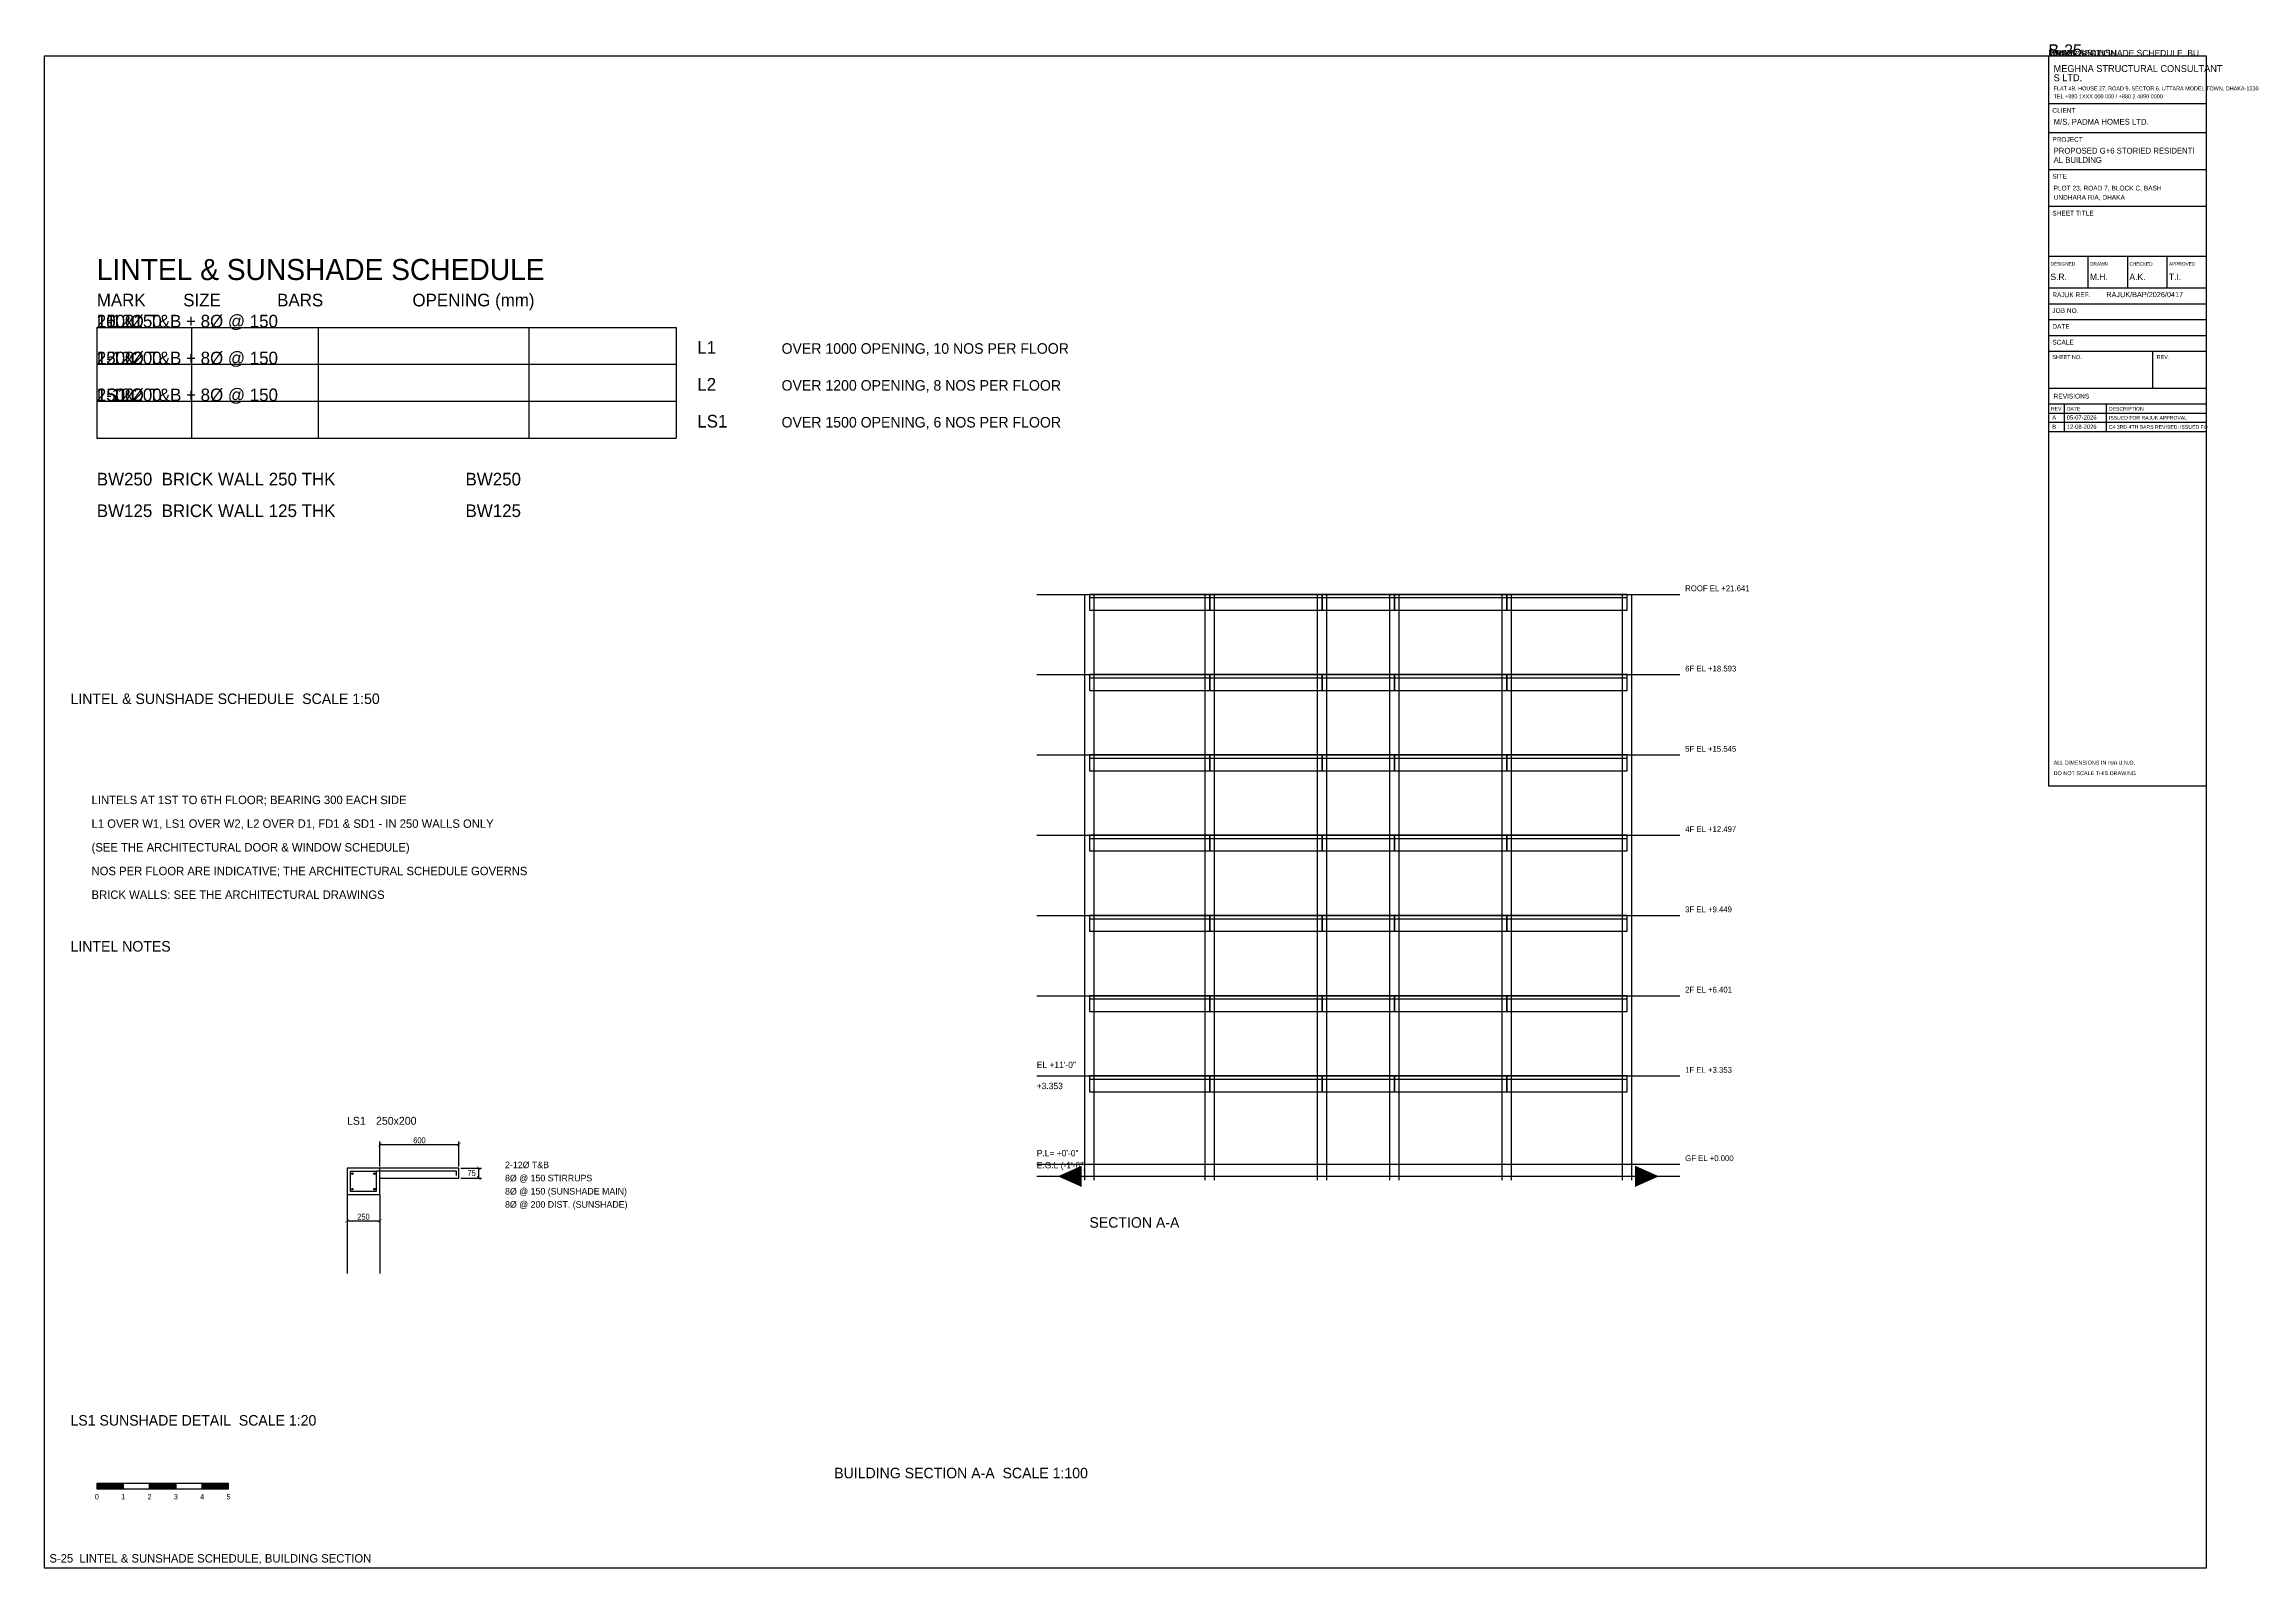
# Model space of a CAD drawing. Extents: x 1000 to 743527, y -207200 to 58857.
# Drawn here: x 95100 to 178927, y -207200 to -149343 of the extents above; entities that cross this region are included whole.
import ezdxf
from ezdxf.enums import TextEntityAlignment as Align

# ---------------------------------------------------------------- set-up
doc = ezdxf.new("R2010")
doc.units = 0
doc.linetypes.add('DASHED', pattern=[1.524, 1.27, -0.254])
for name, color, linetype in [('Arrow', 7, 'Continuous'), ('Beam Line', 4, 'Continuous'), ('Column', 1, 'Continuous'), ('Dimension', 6, 'Continuous'), ('Foundation', 3, 'Continuous'), ('Grid', 8, 'Continuous'), ('Rod-1', 6, 'Continuous'), ('Rod-2', 2, 'Continuous'), ('Rod-Stirrup', 3, 'Continuous'), ('Sheet', 7, 'Continuous'), ('Slab', 5, 'Continuous'), ('Text-1', 7, 'Continuous'), ('Text-2', 7, 'Continuous'), ('TITLE', 7, 'Continuous'), ('Wall', 1, 'Continuous')]:
    doc.layers.add(name, color=color, linetype=linetype)
doc.styles.add('OpenSansCondensed-Light', font='OpenSansCondensed-Light.ttf')
doc.dimstyles.new('EZDXF', dxfattribs={"dimtxt": 0.25, "dimasz": 0.175, "dimexe": 0.375, "dimexo": 0.125, "dimgap": 0.1, "dimtad": 1, "dimlfac": 100, "dimzin": 12, "dimdsep": 46, "dimtxsty": 'OpenSansCondensed-Light', "dimblk": 'ARCHTICK', "dimcen": 2.5, "dimazin": 3, "dimtfac": 0.5, "dimtmove": 2, "dimatfit": 3})

# ---------------------------------------------------------------- blocks, each defined once
blk = doc.blocks.new('TITLE_BLOCK')
at = {"layer": 'TITLE'}
for p, q in [((0, -18), (60, -18)), ((0, -29), (60, -29)), ((0, -43), (60, -43)), ((0, -57), (60, -57)), ((0, -76), (60, -76)), ((0, -76), (0, -88)), ((15, -76), (15, -88)), ((30, -76), (30, -88)), ((45, -76), (45, -88)), ((0, -88), (60, -88)), ((0, -94), (60, -94)), ((0, -100), (60, -100)), ((0, -106), (60, -106)), ((0, -112), (60, -112)), ((39.6, -112), (39.6, -126)), ((0, -126), (60, -126)), ((0, -132), (60, -132)), ((0, -132), (60, -132)), ((6, -132), (6, -142.5)), ((22, -132), (22, -142.5)), ((0, -135.5), (60, -135.5)), ((0, -139), (60, -139)), ((0, -142.5), (60, -142.5))]:
    blk.add_line(p, q, dxfattribs=at)
blk.add_lwpolyline([(0, -277), (60, -277), (60, 0), (0, 0)], close=True, dxfattribs=at)
at = {"layer": 'Text-1'}
for tag, height in [('JOBNO', 2), ('SCALE', 2), ('SHEETTITLE', 2.4), ('SHEETTITLE2', 2.4), ('DATE', 2), ('SHEETNO', 4.5), ('REV', 4.5)]:
    blk.add_attdef(tag, (0, 0), '', height=height, dxfattribs=at)
at = {"layer": 'TITLE'}
for s, height, p in [('S LTD.', 2.6, (2, -9.5)), ('MEGHNA STRUCTURAL CONSULTANT', 2.6, (2, -6)), ('TEL +880 1XXX 000 000 / +880 2 4890 0000', 1.5, (2, -16)), ('FLAT 4B, HOUSE 27, ROAD 9, SECTOR 6, UTTARA MODEL TOWN, DHAKA-1230', 1.5, (2, -13)), ('CLIENT', 1.8, (1.5, -21.5)), ('M/S. PADMA HOMES LTD.', 2.2, (2, -26)), ('PROJECT', 1.8, (1.5, -32.5)), ('AL BUILDING', 2.2, (2, -40.5)), ('PROPOSED G+6 STORIED RESIDENTI', 2.2, (2, -37)), ('SITE', 1.8, (1.5, -46.5)), ('PLOT 23, ROAD 7, BLOCK C, BASH', 1.8, (2, -51)), ('SHEET TITLE', 1.8, (1.5, -60.5)), ('UNDHARA R/A, DHAKA', 1.8, (2, -54.5)), ('DESIGNED', 1.3, (0.8, -79.5)), ('S.R.', 2.4, (0.8, -85)), ('DRAWN', 1.3, (15.8, -79.5)), ('M.H.', 2.4, (15.8, -85)), ('A.K.', 2.4, (30.8, -85)), ('CHECKED', 1.3, (30.8, -79.5)), ('APPROVED', 1.3, (45.8, -79.5)), ('T.I.', 2.4, (45.8, -85)), ('RAJUK REF.', 1.8, (1.5, -91.5)), ('RAJUK/BAP/2026/0417', 2, (22, -91.5)), ('JOB NO.', 1.8, (1.5, -97.5)), ('SCALE', 1.8, (1.5, -109.5)), ('DATE', 1.8, (1.5, -103.5)), ('SHEET NO.', 1.5, (1.5, -115)), ('REV.', 1.5, (41.1, -115)), ('REV', 1.4, (1, -134.6)), ('REVISIONS', 1.8, (2, -130)), ('DATE', 1.4, (7, -134.6)), ('DESCRIPTION', 1.4, (23, -134.6)), ('ALL DIMENSIONS IN mm U.N.O.', 1.5, (2, -269)), ('DO NOT SCALE THIS DRAWING', 1.5, (2, -273))]:
    blk.add_text(s, height=height, dxfattribs=at).set_placement(p)
blk = doc.blocks.new('SCALE_BAR')
at = {"layer": 'Sheet'}
h = blk.add_hatch(color=7, dxfattribs=at)
h.dxf.hatch_style = 1
h.paths.add_polyline_path([(0, 0), (10, 0), (10, 2), (0, 2)])
h = blk.add_hatch(color=7, dxfattribs=at)
h.dxf.hatch_style = 1
h.paths.add_polyline_path([(20, 0), (30, 0), (30, 2), (20, 2)])
h = blk.add_hatch(color=7, dxfattribs=at)
h.dxf.hatch_style = 1
h.paths.add_polyline_path([(40, 0), (50, 0), (50, 2), (40, 2)])
for points in [[(0, 0), (10, 0), (10, 2), (0, 2)], [(10, 0), (20, 0), (20, 2), (10, 2)], [(20, 0), (30, 0), (30, 2), (20, 2)], [(30, 0), (40, 0), (40, 2), (30, 2)], [(40, 0), (50, 0), (50, 2), (40, 2)]]:
    blk.add_lwpolyline(points, close=True, dxfattribs=at)
for s, p in [('0', (0, -4)), ('1', (10, -4)), ('2', (20, -4)), ('3', (30, -4)), ('4', (40, -4)), ('5', (50, -4))]:
    blk.add_text(s, height=2, dxfattribs=at).set_placement(p, align=Align.CENTER)
at = {"layer": 'Text-1'}
blk.add_attdef('UNIT', (0, 0), '', height=2, dxfattribs=at)
blk = doc.blocks.new('LINTEL_ROW')
for p, q in [((0, 0), (11000, 0)), ((0, 0), (0, -700)), ((1800, 0), (1800, -700)), ((4200, 0), (4200, -700)), ((8200, 0), (8200, -700)), ((11000, 0), (11000, -700)), ((0, -700), (11000, -700))]:
    blk.add_line(p, q)
at = {"layer": 'Text-1'}
for tag in ['SIZE', 'OPENING', 'BARS', 'MARK']:
    blk.add_attdef(tag, (0, 0), '', height=240, dxfattribs=at)
blk = doc.blocks.new('_ARCHTICK')
at = {"color": 0, "linetype": 'BYBLOCK', "const_width": 0.15}
blk.add_lwpolyline([(-0.5, -0.5), (0.5, 0.5)], dxfattribs=at)

msp = doc.modelspace()

# ---------------------------------------------------------------- linework, layer by layer
at = {"layer": 'Arrow'}
for points in [[(133589.2, -192332.8), (134489.2, -191932.8), (134489.2, -192732.8)], [(156410.8, -192332.8), (155510.8, -191932.8), (155510.8, -192732.8)]]:
    msp.add_solid(points, dxfattribs=at)
at = {"layer": 'Beam Line'}
for points in [[(134789.2, -170834.8), (139361.2, -170834.8), (139361.2, -170234.8), (134789.2, -170234.8)], [(139361.2, -170834.8), (143628.4, -170834.8), (143628.4, -170234.8), (139361.2, -170234.8)], [(143628.4, -170834.8), (146371.6, -170834.8), (146371.6, -170234.8), (143628.4, -170234.8)], [(146371.6, -170834.8), (150638.8, -170834.8), (150638.8, -170234.8), (146371.6, -170234.8)], [(150638.8, -170834.8), (155210.8, -170834.8), (155210.8, -170234.8), (150638.8, -170234.8)], [(134789.2, -173882.8), (139361.2, -173882.8), (139361.2, -173282.8), (134789.2, -173282.8)], [(139361.2, -173882.8), (143628.4, -173882.8), (143628.4, -173282.8), (139361.2, -173282.8)], [(143628.4, -173882.8), (146371.6, -173882.8), (146371.6, -173282.8), (143628.4, -173282.8)], [(146371.6, -173882.8), (150638.8, -173882.8), (150638.8, -173282.8), (146371.6, -173282.8)], [(150638.8, -173882.8), (155210.8, -173882.8), (155210.8, -173282.8), (150638.8, -173282.8)], [(134789.2, -176930.8), (139361.2, -176930.8), (139361.2, -176330.8), (134789.2, -176330.8)], [(139361.2, -176930.8), (143628.4, -176930.8), (143628.4, -176330.8), (139361.2, -176330.8)], [(143628.4, -176930.8), (146371.6, -176930.8), (146371.6, -176330.8), (143628.4, -176330.8)], [(146371.6, -176930.8), (150638.8, -176930.8), (150638.8, -176330.8), (146371.6, -176330.8)], [(150638.8, -176930.8), (155210.8, -176930.8), (155210.8, -176330.8), (150638.8, -176330.8)], [(134789.2, -179978.8), (139361.2, -179978.8), (139361.2, -179378.8), (134789.2, -179378.8)], [(139361.2, -179978.8), (143628.4, -179978.8), (143628.4, -179378.8), (139361.2, -179378.8)], [(143628.4, -179978.8), (146371.6, -179978.8), (146371.6, -179378.8), (143628.4, -179378.8)], [(146371.6, -179978.8), (150638.8, -179978.8), (150638.8, -179378.8), (146371.6, -179378.8)], [(150638.8, -179978.8), (155210.8, -179978.8), (155210.8, -179378.8), (150638.8, -179378.8)], [(134789.2, -183026.8), (139361.2, -183026.8), (139361.2, -182426.8), (134789.2, -182426.8)], [(139361.2, -183026.8), (143628.4, -183026.8), (143628.4, -182426.8), (139361.2, -182426.8)], [(143628.4, -183026.8), (146371.6, -183026.8), (146371.6, -182426.8), (143628.4, -182426.8)], [(146371.6, -183026.8), (150638.8, -183026.8), (150638.8, -182426.8), (146371.6, -182426.8)], [(150638.8, -183026.8), (155210.8, -183026.8), (155210.8, -182426.8), (150638.8, -182426.8)], [(134789.2, -186074.8), (139361.2, -186074.8), (139361.2, -185474.8), (134789.2, -185474.8)], [(139361.2, -186074.8), (143628.4, -186074.8), (143628.4, -185474.8), (139361.2, -185474.8)], [(143628.4, -186074.8), (146371.6, -186074.8), (146371.6, -185474.8), (143628.4, -185474.8)], [(146371.6, -186074.8), (150638.8, -186074.8), (150638.8, -185474.8), (146371.6, -185474.8)], [(150638.8, -186074.8), (155210.8, -186074.8), (155210.8, -185474.8), (150638.8, -185474.8)], [(134789.2, -189122.8), (139361.2, -189122.8), (139361.2, -188522.8), (134789.2, -188522.8)], [(139361.2, -189122.8), (143628.4, -189122.8), (143628.4, -188522.8), (139361.2, -188522.8)], [(143628.4, -189122.8), (146371.6, -189122.8), (146371.6, -188522.8), (143628.4, -188522.8)], [(146371.6, -189122.8), (150638.8, -189122.8), (150638.8, -188522.8), (146371.6, -188522.8)], [(150638.8, -189122.8), (155210.8, -189122.8), (155210.8, -188522.8), (150638.8, -188522.8)], [(106600, -193025), (107850, -193025), (107850, -192025), (106600, -192025)]]:
    msp.add_lwpolyline(points, close=True, dxfattribs=at)
at = {"layer": 'Column'}
for p, q in [((134614.2, -192485.2), (134614.2, -170234.8)), ((134964.2, -192485.2), (134964.2, -170234.8)), ((139186.2, -192485.2), (139186.2, -170234.8)), ((139536.2, -192485.2), (139536.2, -170234.8)), ((143453.4, -192485.2), (143453.4, -170234.8)), ((143803.4, -192485.2), (143803.4, -170234.8)), ((146196.6, -192485.2), (146196.6, -170234.8)), ((146546.6, -192485.2), (146546.6, -170234.8)), ((150463.8, -192485.2), (150463.8, -170234.8)), ((150813.8, -192485.2), (150813.8, -170234.8)), ((155035.8, -192485.2), (155035.8, -170234.8)), ((155385.8, -192485.2), (155385.8, -170234.8))]:
    msp.add_line(p, q, dxfattribs=at)
at = {"layer": 'Foundation'}
msp.add_line((132789.2, -192332.8), (157210.8, -192332.8), dxfattribs=at)
at = {"layer": 'Grid'}
for p, q in [((132789.2, -170234.8), (157210.8, -170234.8)), ((132789.2, -173282.8), (157210.8, -173282.8)), ((132789.2, -176330.8), (157210.8, -176330.8)), ((132789.2, -179378.8), (157210.8, -179378.8)), ((132789.2, -182426.8), (157210.8, -182426.8)), ((132789.2, -185474.8), (157210.8, -185474.8)), ((132789.2, -188522.8), (157210.8, -188522.8)), ((132789.2, -191875.6), (157210.8, -191875.6))]:
    msp.add_line(p, q, dxfattribs=at)
at = {"layer": 'Rod-1'}
for centre in [(106805, -192230), (106805, -192820), (107645, -192230), (107645, -192820)]:
    msp.add_circle(centre, 30, dxfattribs=at)
at = {"layer": 'Rod-2'}
msp.add_lwpolyline([(107725, -192800), (107725, -192125), (110750, -192125), (110750, -192300)], dxfattribs=at)
at = {"layer": 'Rod-Stirrup'}
msp.add_lwpolyline([(106725, -192900), (107725, -192900), (107725, -192150), (106725, -192150)], close=True, dxfattribs=at)
at = {"layer": 'Sheet'}
msp.add_lwpolyline([(95100, -207200), (177200, -207200), (177200, -149800), (95100, -149800)], close=True, dxfattribs=at)
at = {"layer": 'Slab'}
for p, q in [((134789.2, -170359.8), (155210.8, -170359.8)), ((134789.2, -173407.8), (155210.8, -173407.8)), ((134789.2, -176455.8), (155210.8, -176455.8)), ((134789.2, -179503.8), (155210.8, -179503.8)), ((134789.2, -182551.8), (155210.8, -182551.8)), ((134789.2, -185599.8), (155210.8, -185599.8)), ((134789.2, -188647.8), (155210.8, -188647.8))]:
    msp.add_line(p, q, dxfattribs=at)
msp.add_lwpolyline([(107850, -192400), (110850, -192400), (110850, -192025), (107850, -192025)], dxfattribs=at)
at = {"layer": 'Wall', "linetype": 'DASHED'}
for p, q in [((106600, -193025), (106600, -196025)), ((107850, -193025), (107850, -196025))]:
    msp.add_line(p, q, dxfattribs=at)

# ---------------------------------------------------------------- block references
at = {"xscale": 2, "yscale": 2}
for p, values in [((97100, -160100), {'MARK': 'L1', 'SIZE': '250x150', 'BARS': '2-12%%C T&B + 8%%C @ 150', 'OPENING': '1000'}), ((97100, -161500), {'MARK': 'L2', 'SIZE': '250x200', 'BARS': '2-12%%C T&B + 8%%C @ 150', 'OPENING': '1200'}), ((97100, -162900), {'MARK': 'LS1', 'SIZE': '250x200', 'BARS': '2-12%%C T&B + 8%%C @ 150', 'OPENING': '1500'})]:
    msp.add_blockref('LINTEL_ROW', p, dxfattribs=at).add_auto_attribs(values)
at = {"layer": 'Sheet', "xscale": 100, "yscale": 100}
msp.add_blockref('SCALE_BAR', (97100, -204200), dxfattribs=at).add_auto_attribs({'UNIT': 'm'})
at = {"layer": 'TITLE', "xscale": 100, "yscale": 100}
msp.add_blockref('TITLE_BLOCK', (171200, -149800), dxfattribs=at).add_auto_attribs({'SHEETTITLE': 'LINTEL & SUNSHADE SCHEDULE, BU', 'SHEETTITLE2': 'ILDING SECTION', 'JOBNO': 'MSC-2026-041', 'DATE': '12-08-2026', 'SCALE': '1:100', 'SHEETNO': 'S-25', 'REV': 'B'})

# ---------------------------------------------------------------- texts
at = {"layer": 'Sheet'}
for s, height, p in [('LINTEL & SUNSHADE SCHEDULE', 800, (97100, -158300)), ('LINTEL & SUNSHADE SCHEDULE  SCALE 1:50', 400, (96100, -174400)), ('LINTEL NOTES', 400, (96100, -183800)), ('LS1 SUNSHADE DETAIL  SCALE 1:20', 400, (96100, -201800)), ('BUILDING SECTION A-A  SCALE 1:100', 400, (125100, -203800)), ('S-25  LINTEL & SUNSHADE SCHEDULE, BUILDING SECTION', 320, (95300, -207000))]:
    msp.add_text(s, height=height, dxfattribs=at).set_placement(p)
at = {"layer": 'Text-1'}
for s, height, p in [('MARK        SIZE            BARS                   OPENING (mm)', 480, (97100, -159300)), ('L1', 480, (119900, -161100)), ('L2', 480, (119900, -162500)), ('LS1', 480, (119900, -163900)), ('BW250  BRICK WALL 250 THK', 480, (97100, -166100)), ('BW250', 480, (111100, -166100)), ('BW125  BRICK WALL 125 THK', 480, (97100, -167300)), ('BW125', 480, (111100, -167300)), ('EL +11\'-0"', 240, (132789.2, -188222.8)), ('+3.353', 240, (132789.2, -189022.8)), ('LS1', 300, (106600, -190375)), ('P.L= +0\'-0"', 240, (132789.2, -191575.6)), ('E.G.L (-1\'-6")', 240, (132789.2, -192032.8)), ('SECTION A-A', 400, (134789.2, -194285.2))]:
    msp.add_text(s, height=height, dxfattribs=at).set_placement(p)
at = {"layer": 'Text-2'}
for s, height, p in [('OVER 1000 OPENING, 10 NOS PER FLOOR', 400, (123100, -161100)), ('OVER 1200 OPENING, 8 NOS PER FLOOR', 400, (123100, -162500)), ('OVER 1500 OPENING, 6 NOS PER FLOOR', 400, (123100, -163900)), ('ROOF EL +21.641', 220, (157410.8, -170114.8)), ('6F EL +18.593', 220, (157410.8, -173162.8)), ('5F EL +15.545', 220, (157410.8, -176210.8)), ('LINTELS AT 1ST TO 6TH FLOOR; BEARING 300 EACH SIDE', 320, (96900, -178200)), ('L1 OVER W1, LS1 OVER W2, L2 OVER D1, FD1 & SD1 - IN 250 WALLS ONLY', 320, (96900, -179100)), ('4F EL +12.497', 220, (157410.8, -179258.8)), ('(SEE THE ARCHITECTURAL DOOR & WINDOW SCHEDULE)', 320, (96900, -180000)), ('NOS PER FLOOR ARE INDICATIVE; THE ARCHITECTURAL SCHEDULE GOVERNS', 320, (96900, -180900)), ('BRICK WALLS: SEE THE ARCHITECTURAL DRAWINGS', 320, (96900, -181800)), ('3F EL +9.449', 220, (157410.8, -182306.8)), ('2F EL +6.401', 220, (157410.8, -185354.8)), ('1F EL +3.353', 220, (157410.8, -188402.8)), ('250x200', 300, (107700, -190375)), ('2-12%%C T&B', 250, (112600, -192025)), ('GF EL +0.000', 220, (157410.8, -191755.6)), ('8%%C @ 150 STIRRUPS', 250, (112600, -192525)), ('8%%C @ 150 (SUNSHADE MAIN)', 250, (112600, -193025)), ('8%%C @ 200 DIST. (SUNSHADE)', 250, (112600, -193525))]:
    msp.add_text(s, height=height, dxfattribs=at).set_placement(p)
at = {"layer": 'TITLE'}
for s, height, p in [('A', 160, (171350, -163600)), ('05-07-2026', 160, (171900, -163600)), ('ISSUED FOR RAJUK APPROVAL', 140, (173500, -163600)), ('B', 160, (171350, -163950)), ('12-08-2026', 160, (171900, -163950)), ('C4 3RD-4TH BARS REVISED; ISSUED FO', 140, (173500, -163950))]:
    msp.add_text(s, height=height, dxfattribs=at).set_placement(p)

# ---------------------------------------------------------------- dimensions: what is measured, and where the dimension line sits
at = {"layer": 'Dimension'}
for base, p1, p2 in [((107850, -191125), (107850, -192025), (110850, -192025)), ((106600, -194025), (106600, -193025), (107850, -193025))]:
    msp.add_linear_dim(base=base, p1=p1, p2=p2, dimstyle='EZDXF', override={"dimtxt": 225, "dimasz": 135, "dimexe": 112.5, "dimexo": 67.5, "dimgap": 45, "dimtad": 1, "dimtih": 1, "dimtoh": 1, "dimdec": 0, "dimlfac": 0.2}, dxfattribs=at).render()
msp.add_linear_dim(base=(111600, -192400), p1=(110850, -192400), p2=(110850, -192025), angle=90, dimstyle='EZDXF', override={"dimtxt": 225, "dimasz": 135, "dimexe": 112.5, "dimexo": 67.5, "dimgap": 45, "dimtad": 1, "dimtih": 1, "dimtoh": 1, "dimdec": 0, "dimlfac": 0.2}, dxfattribs=at).render()

doc.saveas('drawing.dxf')
